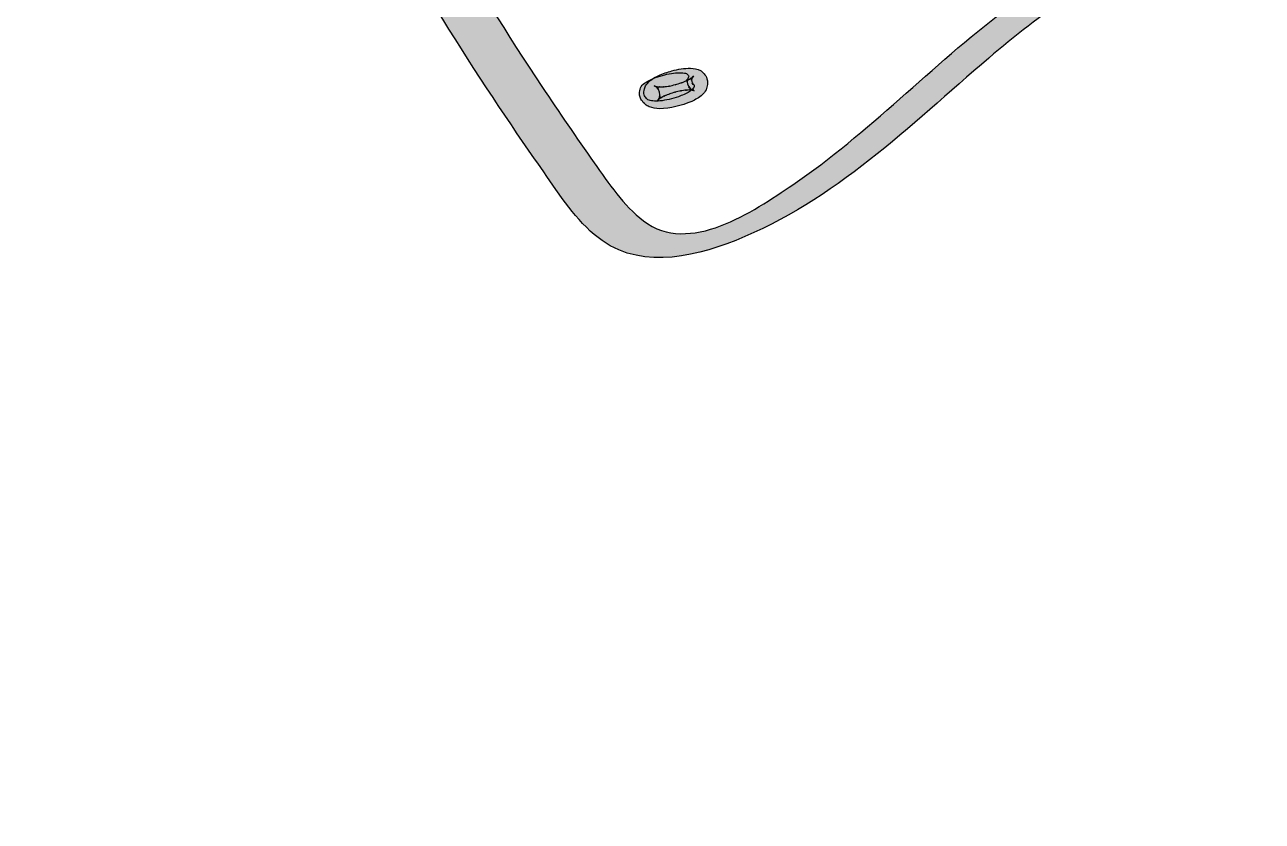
# Model space of a CAD drawing. Header units: millimetres. Extents: x -36 to 627, y -167 to 363.
# Drawn here: x 322.21 to 366.7, y 42.4 to 71.01 of the extents above; entities that cross this region are included whole.
import ezdxf

# ---------------------------------------------------------------- set-up
doc = ezdxf.new("R2010")
doc.units = ezdxf.units.MM
doc.header["$MEASUREMENT"] = 0
doc.layers.add('layer 1', color=7, linetype='Continuous')

msp = doc.modelspace()

# ---------------------------------------------------------------- hatches: boundary and pattern name
at = {"layer": 'layer 1', "true_color": 0x2b2a29}
h = msp.add_hatch(color=250, dxfattribs=at)
edge = h.paths.add_edge_path()
edge.add_spline(control_points=[(358.4299, 72.2519), (358.0971, 72.0174), (357.7666, 71.7797), (357.4412, 71.5348), (354.8115, 69.5564), (352.5521, 67.1177), (349.8241, 65.2662), (348.3979, 64.2974), (346.0924, 62.718), (344.4549, 63.9655), (343.7259, 64.521), (343.2057, 65.3153), (342.682, 66.0549), (342.0429, 66.9585), (341.4168, 67.8711), (340.8031, 68.7925), (338.3178, 72.5289), (336.0577, 76.412), (334.0161, 80.407), (333.76, 80.9084), (332.1065, 80.3295), (332.3012, 79.9479), (334.3321, 75.9742), (336.5809, 72.117), (339.0461, 68.3966), (339.6065, 67.551), (340.177, 66.7118), (340.7593, 65.881), (341.341, 65.0501), (341.905, 64.1394), (342.6838, 63.4748), (344.1744, 62.2025), (346.0976, 62.6032), (347.7693, 63.2665), (351.313, 64.672), (354.022, 67.3823), (356.8667, 69.8186), (357.7933, 70.6125), (358.761, 71.3397), (359.7452, 72.0484), (359.3028, 72.0716), (358.8615, 72.1402), (358.4299, 72.2519)], knot_values=[0, 0, 0, 0, 0.0714286, 0.0714286, 0.0714286, 0.1428571, 0.1428571, 0.1428571, 0.2142857, 0.2142857, 0.2142857, 0.2857143, 0.2857143, 0.2857143, 0.3571429, 0.3571429, 0.3571429, 0.4285714, 0.4285714, 0.4285714, 0.5, 0.5, 0.5, 0.5714286, 0.5714286, 0.5714286, 0.6428571, 0.6428571, 0.6428571, 0.7142857, 0.7142857, 0.7142857, 0.7857143, 0.7857143, 0.7857143, 0.8571429, 0.8571429, 0.8571429, 0.9285714, 0.9285714, 0.9285714, 1, 1, 1, 1], degree=3, periodic=1)
h = msp.add_hatch(color=250, dxfattribs=at)
edge = h.paths.add_edge_path()
edge.add_spline(control_points=[(344.3747, 68.7942), (344.3321, 68.7319), (344.319, 68.6628), (344.3089, 68.5889), (344.3024, 68.5397), (344.3066, 68.4899), (344.3195, 68.4421), (344.3333, 68.3934), (344.3546, 68.348), (344.3822, 68.307), (344.4225, 68.2473), (344.4705, 68.19), (344.5255, 68.1438), (344.5646, 68.1113), (344.6084, 68.0851), (344.6563, 68.0675), (344.783, 68.0195), (344.8912, 67.9959), (345.0309, 67.9976), (345.4268, 68.0024), (345.8257, 68.0994), (346.1867, 68.2609), (346.315, 68.3183), (346.4641, 68.3946), (346.5659, 68.4953), (346.6174, 68.5468), (346.6741, 68.6088), (346.705, 68.6769), (346.7317, 68.7361), (346.7417, 68.8036), (346.7506, 68.867), (346.7624, 68.9545), (346.7495, 69.0468), (346.7139, 69.1278), (346.6872, 69.1901), (346.6458, 69.2409), (346.6008, 69.2912), (346.5725, 69.3226), (346.5416, 69.3498), (346.5037, 69.3694), (346.3913, 69.4284), (346.27, 69.4474), (346.1446, 69.4511), (345.9215, 69.4581), (345.6866, 69.4143), (345.4729, 69.3551), (345.3107, 69.3102), (345.154, 69.2556), (345, 69.1877), (344.8256, 69.1107), (344.6634, 69.0065), (344.5498, 68.8515), (344.519, 68.8089), (344.4995, 68.7598), (344.4894, 68.709), (344.4752, 68.6373), (344.4611, 68.5657), (344.4817, 68.4948), (344.4888, 68.4711), (344.4995, 68.448), (344.5138, 68.4278), (344.5414, 68.3882), (344.574, 68.3473), (344.6131, 68.3183), (344.6688, 68.2899), (344.7273, 68.2757), (344.7889, 68.2757), (344.8747, 68.2639), (344.9605, 68.2644), (345.0468, 68.2764), (345.1569, 68.2864), (345.2658, 68.3054), (345.3734, 68.3325), (345.4889, 68.3562), (345.6026, 68.3882), (345.7138, 68.429), (345.7801, 68.455), (345.8463, 68.4817), (345.9121, 68.5083), (346.0151, 68.5526), (346.109, 68.6095), (346.1961, 68.6793), (346.1961, 68.6793), (346.2665, 68.7616), (346.2665, 68.7616), (346.296, 68.816), (346.2843, 68.8598), (346.2316, 68.893), (346.2169, 68.9036), (346.2038, 68.9155), (346.1919, 68.9297), (346.208, 68.9108), (346.2239, 68.8911), (346.2399, 68.8722), (346.1895, 68.9349), (346.1778, 69.0161), (346.1907, 69.0948), (346.1867, 69.07), (346.1825, 69.045), (346.1778, 69.0208), (346.1895, 69.08), (346.2144, 69.135), (346.2529, 69.1817), (346.2293, 69.154), (346.2055, 69.1267), (346.1818, 69.0995), (346.1972, 69.1166), (346.2132, 69.132), (346.2316, 69.1456), (346.1914, 69.1166), (346.1511, 69.0882), (346.1109, 69.0599), (346.1216, 69.0669), (346.1322, 69.0728), (346.1429, 69.0788), (346.0884, 69.0503), (346.0339, 69.022), (345.98, 68.9936), (345.9866, 68.9972), (345.9931, 69), (346.0001, 69.003), (345.9339, 68.9764), (345.8683, 68.9497), (345.802, 68.9232), (345.8067, 68.9249), (345.8114, 68.9267), (345.8161, 68.9279), (345.741, 68.9047), (345.6658, 68.8811), (345.5907, 68.8581), (345.5954, 68.8598), (345.6002, 68.8609), (345.6054, 68.8621), (345.5286, 68.8445), (345.4516, 68.8272), (345.3746, 68.8094), (345.38, 68.8106), (345.3847, 68.812), (345.3901, 68.8125), (345.3191, 68.8024), (345.2486, 68.7923), (345.1782, 68.7829), (345.1859, 68.7834), (345.1936, 68.7846), (345.2013, 68.7853), (345.1403, 68.7823), (345.0789, 68.7799), (345.0178, 68.7769), (345.0232, 68.7776), (345.0279, 68.7776), (345.0333, 68.7776), (344.9841, 68.7818), (344.935, 68.7865), (344.886, 68.7912), (344.9059, 68.7881), (344.9256, 68.7841), (344.9445, 68.7776), (344.9101, 68.79), (344.8764, 68.8019), (344.842, 68.8136), (344.8972, 68.7942), (344.9439, 68.7605), (344.9824, 68.7167), (344.9663, 68.7361), (344.9504, 68.7551), (344.9345, 68.7741), (345.0225, 68.6692), (345.0551, 68.5231), (345.0326, 68.3894), (345.0375, 68.4136), (345.0415, 68.4384), (345.0457, 68.4627), (345.0333, 68.3958), (345.0073, 68.3332), (344.9628, 68.281), (344.986, 68.3082), (345.0096, 68.3361), (345.0333, 68.3632), (345.0173, 68.3456), (344.9995, 68.3295), (344.9794, 68.3154), (345.0197, 68.3438), (345.0599, 68.3721), (345.1002, 68.4012), (345.0901, 68.3941), (345.0794, 68.3876), (345.0688, 68.3817), (345.1232, 68.41), (345.177, 68.4384), (345.2315, 68.4669), (345.222, 68.4622), (345.2126, 68.4573), (345.203, 68.4533), (345.2688, 68.4798), (345.335, 68.5065), (345.4013, 68.5332), (345.3931, 68.5302), (345.3847, 68.5273), (345.3765, 68.5243), (345.4516, 68.5474), (345.5268, 68.5711), (345.6019, 68.5941), (345.5942, 68.5917), (345.586, 68.59), (345.5778, 68.5875), (345.6546, 68.6053), (345.7309, 68.6226), (345.8079, 68.6402), (345.7995, 68.6385), (345.7913, 68.6367), (345.7831, 68.6355), (345.8534, 68.6456), (345.9245, 68.6556), (345.9949, 68.6657), (345.9866, 68.6645), (345.9783, 68.664), (345.9699, 68.6633), (346.0315, 68.6664), (346.0926, 68.6687), (346.1541, 68.6716), (346.1404, 68.6711), (346.1268, 68.6711), (346.1132, 68.6722), (346.1624, 68.6675), (346.2115, 68.6628), (346.2607, 68.658), (346.2305, 68.661), (346.2008, 68.6675), (346.1724, 68.6776), (346.2068, 68.6657), (346.2405, 68.6539), (346.2747, 68.6415), (346.1996, 68.6699), (346.1352, 68.7184), (346.083, 68.7787), (346.0989, 68.7598), (346.115, 68.7403), (346.131, 68.7214), (346.054, 68.8143), (346.0055, 68.9344), (346.0251, 69.0562), (346.0209, 69.032), (346.0162, 69.0072), (346.0121, 68.9824), (346.0203, 69.0273), (346.0376, 69.0688), (346.0636, 69.106), (346.0902, 69.1486), (346.0865, 69.1823), (346.0523, 69.2083), (346.0251, 69.251), (345.9825, 69.2729), (345.9262, 69.2729), (345.8463, 69.287), (345.7665, 69.2905), (345.6866, 69.283), (345.5848, 69.2818), (345.4837, 69.2706), (345.383, 69.2493), (345.1604, 69.2053), (344.9338, 69.1463), (344.7291, 69.0468), (344.599, 68.9841), (344.4586, 68.9171), (344.3747, 68.7942)], knot_values=[0, 0, 0, 0, 0.0113636, 0.0113636, 0.0113636, 0.0227273, 0.0227273, 0.0227273, 0.0340909, 0.0340909, 0.0340909, 0.0454545, 0.0454545, 0.0454545, 0.0568182, 0.0568182, 0.0568182, 0.0681818, 0.0681818, 0.0681818, 0.0795455, 0.0795455, 0.0795455, 0.0909091, 0.0909091, 0.0909091, 0.1022727, 0.1022727, 0.1022727, 0.1136364, 0.1136364, 0.1136364, 0.125, 0.125, 0.125, 0.1363636, 0.1363636, 0.1363636, 0.1477273, 0.1477273, 0.1477273, 0.1590909, 0.1590909, 0.1590909, 0.1704545, 0.1704545, 0.1704545, 0.1818182, 0.1818182, 0.1818182, 0.1931818, 0.1931818, 0.1931818, 0.2045455, 0.2045455, 0.2045455, 0.2159091, 0.2159091, 0.2159091, 0.2272727, 0.2272727, 0.2272727, 0.2386364, 0.2386364, 0.2386364, 0.25, 0.25, 0.25, 0.2613636, 0.2613636, 0.2613636, 0.2727273, 0.2727273, 0.2727273, 0.2840909, 0.2840909, 0.2840909, 0.2954545, 0.2954545, 0.2954545, 0.3068182, 0.3068182, 0.3068182, 0.3181818, 0.3181818, 0.3181818, 0.3295455, 0.3295455, 0.3295455, 0.3409091, 0.3409091, 0.3409091, 0.3522727, 0.3522727, 0.3522727, 0.3636364, 0.3636364, 0.3636364, 0.375, 0.375, 0.375, 0.3863636, 0.3863636, 0.3863636, 0.3977273, 0.3977273, 0.3977273, 0.4090909, 0.4090909, 0.4090909, 0.4204545, 0.4204545, 0.4204545, 0.4318182, 0.4318182, 0.4318182, 0.4431818, 0.4431818, 0.4431818, 0.4545455, 0.4545455, 0.4545455, 0.4659091, 0.4659091, 0.4659091, 0.4772727, 0.4772727, 0.4772727, 0.4886364, 0.4886364, 0.4886364, 0.5, 0.5, 0.5, 0.5113636, 0.5113636, 0.5113636, 0.5227273, 0.5227273, 0.5227273, 0.5340909, 0.5340909, 0.5340909, 0.5454545, 0.5454545, 0.5454545, 0.5568182, 0.5568182, 0.5568182, 0.5681818, 0.5681818, 0.5681818, 0.5795455, 0.5795455, 0.5795455, 0.5909091, 0.5909091, 0.5909091, 0.6022727, 0.6022727, 0.6022727, 0.6136364, 0.6136364, 0.6136364, 0.625, 0.625, 0.625, 0.6363636, 0.6363636, 0.6363636, 0.6477273, 0.6477273, 0.6477273, 0.6590909, 0.6590909, 0.6590909, 0.6704545, 0.6704545, 0.6704545, 0.6818182, 0.6818182, 0.6818182, 0.6931818, 0.6931818, 0.6931818, 0.7045455, 0.7045455, 0.7045455, 0.7159091, 0.7159091, 0.7159091, 0.7272727, 0.7272727, 0.7272727, 0.7386364, 0.7386364, 0.7386364, 0.75, 0.75, 0.75, 0.7613636, 0.7613636, 0.7613636, 0.7727273, 0.7727273, 0.7727273, 0.7840909, 0.7840909, 0.7840909, 0.7954545, 0.7954545, 0.7954545, 0.8068182, 0.8068182, 0.8068182, 0.8181818, 0.8181818, 0.8181818, 0.8295455, 0.8295455, 0.8295455, 0.8409091, 0.8409091, 0.8409091, 0.8522727, 0.8522727, 0.8522727, 0.8636364, 0.8636364, 0.8636364, 0.875, 0.875, 0.875, 0.8863636, 0.8863636, 0.8863636, 0.8977273, 0.8977273, 0.8977273, 0.9090909, 0.9090909, 0.9090909, 0.9204545, 0.9204545, 0.9204545, 0.9318182, 0.9318182, 0.9318182, 0.9431818, 0.9431818, 0.9431818, 0.9545455, 0.9545455, 0.9545455, 0.9659091, 0.9659091, 0.9659091, 0.9772727, 0.9772727, 0.9772727, 0.9886364, 0.9886364, 0.9886364, 1, 1, 1, 1], degree=3, periodic=1)

# ---------------------------------------------------------------- linework, layer by layer
at = {"layer": 'layer 1', "color": 250, "lineweight": 25}
msp.add_open_spline([(524.7262, 31.4324), (524.7262, 31.4324), (527.7263, 31.4324), (527.7263, 31.4324), (527.7263, 31.4324), (527.7262, 53.5324), (527.7262, 53.5324), (527.7262, 53.5324), (524.7262, 53.5324), (524.7262, 53.5324), (524.7262, 53.5324), (524.7262, 73.5324), (524.7262, 73.5324), (524.7262, 73.5324), (527.7262, 73.5324), (527.7262, 73.5324), (527.7262, 73.5324), (527.7262, 95.5324), (527.7262, 95.5324), (527.7262, 95.5324), (524.7261, 95.5324), (524.7261, 95.5324), (524.7261, 95.5324), (524.7261, 111.5324), (524.7261, 111.5324), (524.7261, 111.5324), (527.7262, 111.5324), (527.7262, 111.5324), (527.7262, 111.5324), (527.7262, 116.5324), (527.7262, 116.5324), (527.7262, 138.5324), (509.7262, 156.5324), (487.7262, 156.5324), (487.7262, 156.5324), (474.726, 156.5323), (474.726, 156.5323), (474.726, 156.5323), (474.726, 153.5321), (474.726, 153.5321), (474.726, 153.5321), (454.7259, 153.5321), (454.7259, 153.5321), (454.7259, 153.5321), (454.7259, 156.5323), (454.7259, 156.5323), (454.7259, 156.5323), (434.7258, 156.5324), (434.7258, 156.5324), (434.7258, 156.5324), (434.7258, 153.5323), (434.7258, 153.5323), (434.7258, 153.5323), (414.7257, 153.5323), (414.7257, 153.5323), (414.7257, 153.5323), (414.7257, 156.5324), (414.7257, 156.5324), (414.7257, 156.5324), (390.7267, 156.5324), (390.7267, 156.5324), (390.7267, 156.5324), (390.7267, 153.5323), (390.7267, 153.5323), (390.7267, 153.5323), (370.7266, 153.5323), (370.7266, 153.5323), (370.7266, 153.5323), (370.7266, 156.5324), (370.7266, 156.5324), (370.7266, 156.5324), (350.7265, 156.5323), (350.7265, 156.5323), (350.7265, 156.5323), (350.7265, 153.5321), (350.7265, 153.5321), (350.7265, 153.5321), (330.7264, 153.5321), (330.7264, 153.5321), (330.7264, 153.5321), (330.7264, 156.5323), (330.7264, 156.5323), (330.7264, 156.5323), (317.7262, 156.5324), (317.7262, 156.5324), (295.7262, 156.5324), (277.7262, 138.5324), (277.7262, 116.5324), (277.7262, 116.5324), (277.726, 111.5324), (277.726, 111.5324), (277.726, 111.5324), (280.726, 111.5324), (280.726, 111.5324), (280.726, 111.5324), (280.726, 95.5324), (280.726, 95.5324), (280.726, 95.5324), (277.726, 95.5324), (277.726, 95.5324), (277.726, 95.5324), (277.7261, 73.5326), (277.7261, 73.5326), (277.7261, 73.5326), (280.7262, 73.5326), (280.7262, 73.5326), (280.7262, 73.5326), (280.7262, 53.5325), (280.7262, 53.5325), (280.7262, 53.5325), (277.7261, 53.5325), (277.7261, 53.5325), (277.7261, 53.5325), (277.977, 31.5494), (277.977, 31.5494), (277.977, 31.5494), (280.6398, 31.5634), (280.6398, 31.5634)], degree=3, knots=[0, 0, 0, 0, 0.025641, 0.025641, 0.025641, 0.0512821, 0.0512821, 0.0512821, 0.0769231, 0.0769231, 0.0769231, 0.1025641, 0.1025641, 0.1025641, 0.1282051, 0.1282051, 0.1282051, 0.1538462, 0.1538462, 0.1538462, 0.1794872, 0.1794872, 0.1794872, 0.2051282, 0.2051282, 0.2051282, 0.2307692, 0.2307692, 0.2307692, 0.2564103, 0.2564103, 0.2564103, 0.2820513, 0.2820513, 0.2820513, 0.3076923, 0.3076923, 0.3076923, 0.3333333, 0.3333333, 0.3333333, 0.3589744, 0.3589744, 0.3589744, 0.3846154, 0.3846154, 0.3846154, 0.4102564, 0.4102564, 0.4102564, 0.4358974, 0.4358974, 0.4358974, 0.4615385, 0.4615385, 0.4615385, 0.4871795, 0.4871795, 0.4871795, 0.5128205, 0.5128205, 0.5128205, 0.5384615, 0.5384615, 0.5384615, 0.5641026, 0.5641026, 0.5641026, 0.5897436, 0.5897436, 0.5897436, 0.6153846, 0.6153846, 0.6153846, 0.6410256, 0.6410256, 0.6410256, 0.6666667, 0.6666667, 0.6666667, 0.6923077, 0.6923077, 0.6923077, 0.7179487, 0.7179487, 0.7179487, 0.7435897, 0.7435897, 0.7435897, 0.7692308, 0.7692308, 0.7692308, 0.7948718, 0.7948718, 0.7948718, 0.8205128, 0.8205128, 0.8205128, 0.8461538, 0.8461538, 0.8461538, 0.8717949, 0.8717949, 0.8717949, 0.8974359, 0.8974359, 0.8974359, 0.9230769, 0.9230769, 0.9230769, 0.9487179, 0.9487179, 0.9487179, 0.974359, 0.974359, 0.974359, 1, 1, 1, 1], dxfattribs=at)
at = {"layer": 'layer 1', "color": 250}
for points, knots in [([(358.4299, 72.2519), (358.0971, 72.0174), (357.7666, 71.7797), (357.4412, 71.5348), (354.8115, 69.5564), (352.5521, 67.1177), (349.8241, 65.2662), (348.3979, 64.2974), (346.0924, 62.718), (344.4549, 63.9655), (343.7259, 64.521), (343.2057, 65.3153), (342.682, 66.0549), (342.0429, 66.9585), (341.4168, 67.8711), (340.8031, 68.7925), (338.3178, 72.5289), (336.0577, 76.412), (334.0161, 80.407), (333.76, 80.9084), (332.1065, 80.3295), (332.3012, 79.9479), (334.3321, 75.9742), (336.5809, 72.117), (339.0461, 68.3966), (339.6065, 67.551), (340.177, 66.7118), (340.7593, 65.881), (341.341, 65.0501), (341.905, 64.1394), (342.6838, 63.4748), (344.1744, 62.2025), (346.0976, 62.6032), (347.7693, 63.2665), (351.313, 64.672), (354.022, 67.3823), (356.8667, 69.8186), (357.7933, 70.6125), (358.761, 71.3397), (359.7452, 72.0484), (359.3028, 72.0716), (358.8615, 72.1402), (358.4299, 72.2519)], [0, 0, 0, 0, 0.0714286, 0.0714286, 0.0714286, 0.1428571, 0.1428571, 0.1428571, 0.2142857, 0.2142857, 0.2142857, 0.2857143, 0.2857143, 0.2857143, 0.3571429, 0.3571429, 0.3571429, 0.4285714, 0.4285714, 0.4285714, 0.5, 0.5, 0.5, 0.5714286, 0.5714286, 0.5714286, 0.6428571, 0.6428571, 0.6428571, 0.7142857, 0.7142857, 0.7142857, 0.7857143, 0.7857143, 0.7857143, 0.8571429, 0.8571429, 0.8571429, 0.9285714, 0.9285714, 0.9285714, 1, 1, 1, 1]), ([(344.3747, 68.7942), (344.3321, 68.7319), (344.319, 68.6628), (344.3089, 68.5889), (344.3024, 68.5397), (344.3066, 68.4899), (344.3195, 68.4421), (344.3333, 68.3934), (344.3546, 68.348), (344.3822, 68.307), (344.4225, 68.2473), (344.4705, 68.19), (344.5255, 68.1438), (344.5646, 68.1113), (344.6084, 68.0851), (344.6563, 68.0675), (344.783, 68.0195), (344.8912, 67.9959), (345.0309, 67.9976), (345.4268, 68.0024), (345.8257, 68.0994), (346.1867, 68.2609), (346.315, 68.3183), (346.4641, 68.3946), (346.5659, 68.4953), (346.6174, 68.5468), (346.6741, 68.6088), (346.705, 68.6769), (346.7317, 68.7361), (346.7417, 68.8036), (346.7506, 68.867), (346.7624, 68.9545), (346.7495, 69.0468), (346.7139, 69.1278), (346.6872, 69.1901), (346.6458, 69.2409), (346.6008, 69.2912), (346.5725, 69.3226), (346.5416, 69.3498), (346.5037, 69.3694), (346.3913, 69.4284), (346.27, 69.4474), (346.1446, 69.4511), (345.9215, 69.4581), (345.6866, 69.4143), (345.4729, 69.3551), (345.3107, 69.3102), (345.154, 69.2556), (345, 69.1877), (344.8256, 69.1107), (344.6634, 69.0065), (344.5498, 68.8515), (344.519, 68.8089), (344.4995, 68.7598), (344.4894, 68.709), (344.4752, 68.6373), (344.4611, 68.5657), (344.4817, 68.4948), (344.4888, 68.4711), (344.4995, 68.448), (344.5138, 68.4278), (344.5414, 68.3882), (344.574, 68.3473), (344.6131, 68.3183), (344.6688, 68.2899), (344.7273, 68.2757), (344.7889, 68.2757), (344.8747, 68.2639), (344.9605, 68.2644), (345.0468, 68.2764), (345.1569, 68.2864), (345.2658, 68.3054), (345.3734, 68.3325), (345.4889, 68.3562), (345.6026, 68.3882), (345.7138, 68.429), (345.7801, 68.455), (345.8463, 68.4817), (345.9121, 68.5083), (346.0151, 68.5526), (346.109, 68.6095), (346.1961, 68.6793), (346.1961, 68.6793), (346.2665, 68.7616), (346.2665, 68.7616), (346.296, 68.816), (346.2843, 68.8598), (346.2316, 68.893), (346.2169, 68.9036), (346.2038, 68.9155), (346.1919, 68.9297), (346.208, 68.9108), (346.2239, 68.8911), (346.2399, 68.8722), (346.1895, 68.9349), (346.1778, 69.0161), (346.1907, 69.0948), (346.1867, 69.07), (346.1825, 69.045), (346.1778, 69.0208), (346.1895, 69.08), (346.2144, 69.135), (346.2529, 69.1817), (346.2293, 69.154), (346.2055, 69.1267), (346.1818, 69.0995), (346.1972, 69.1166), (346.2132, 69.132), (346.2316, 69.1456), (346.1914, 69.1166), (346.1511, 69.0882), (346.1109, 69.0599), (346.1216, 69.0669), (346.1322, 69.0728), (346.1429, 69.0788), (346.0884, 69.0503), (346.0339, 69.022), (345.98, 68.9936), (345.9866, 68.9972), (345.9931, 69), (346.0001, 69.003), (345.9339, 68.9764), (345.8683, 68.9497), (345.802, 68.9232), (345.8067, 68.9249), (345.8114, 68.9267), (345.8161, 68.9279), (345.741, 68.9047), (345.6658, 68.8811), (345.5907, 68.8581), (345.5954, 68.8598), (345.6002, 68.8609), (345.6054, 68.8621), (345.5286, 68.8445), (345.4516, 68.8272), (345.3746, 68.8094), (345.38, 68.8106), (345.3847, 68.812), (345.3901, 68.8125), (345.3191, 68.8024), (345.2486, 68.7923), (345.1782, 68.7829), (345.1859, 68.7834), (345.1936, 68.7846), (345.2013, 68.7853), (345.1403, 68.7823), (345.0789, 68.7799), (345.0178, 68.7769), (345.0232, 68.7776), (345.0279, 68.7776), (345.0333, 68.7776), (344.9841, 68.7818), (344.935, 68.7865), (344.886, 68.7912), (344.9059, 68.7881), (344.9256, 68.7841), (344.9445, 68.7776), (344.9101, 68.79), (344.8764, 68.8019), (344.842, 68.8136), (344.8972, 68.7942), (344.9439, 68.7605), (344.9824, 68.7167), (344.9663, 68.7361), (344.9504, 68.7551), (344.9345, 68.7741), (345.0225, 68.6692), (345.0551, 68.5231), (345.0326, 68.3894), (345.0375, 68.4136), (345.0415, 68.4384), (345.0457, 68.4627), (345.0333, 68.3958), (345.0073, 68.3332), (344.9628, 68.281), (344.986, 68.3082), (345.0096, 68.3361), (345.0333, 68.3632), (345.0173, 68.3456), (344.9995, 68.3295), (344.9794, 68.3154), (345.0197, 68.3438), (345.0599, 68.3721), (345.1002, 68.4012), (345.0901, 68.3941), (345.0794, 68.3876), (345.0688, 68.3817), (345.1232, 68.41), (345.177, 68.4384), (345.2315, 68.4669), (345.222, 68.4622), (345.2126, 68.4573), (345.203, 68.4533), (345.2688, 68.4798), (345.335, 68.5065), (345.4013, 68.5332), (345.3931, 68.5302), (345.3847, 68.5273), (345.3765, 68.5243), (345.4516, 68.5474), (345.5268, 68.5711), (345.6019, 68.5941), (345.5942, 68.5917), (345.586, 68.59), (345.5778, 68.5875), (345.6546, 68.6053), (345.7309, 68.6226), (345.8079, 68.6402), (345.7995, 68.6385), (345.7913, 68.6367), (345.7831, 68.6355), (345.8534, 68.6456), (345.9245, 68.6556), (345.9949, 68.6657), (345.9866, 68.6645), (345.9783, 68.664), (345.9699, 68.6633), (346.0315, 68.6664), (346.0926, 68.6687), (346.1541, 68.6716), (346.1404, 68.6711), (346.1268, 68.6711), (346.1132, 68.6722), (346.1624, 68.6675), (346.2115, 68.6628), (346.2607, 68.658), (346.2305, 68.661), (346.2008, 68.6675), (346.1724, 68.6776), (346.2068, 68.6657), (346.2405, 68.6539), (346.2747, 68.6415), (346.1996, 68.6699), (346.1352, 68.7184), (346.083, 68.7787), (346.0989, 68.7598), (346.115, 68.7403), (346.131, 68.7214), (346.054, 68.8143), (346.0055, 68.9344), (346.0251, 69.0562), (346.0209, 69.032), (346.0162, 69.0072), (346.0121, 68.9824), (346.0203, 69.0273), (346.0376, 69.0688), (346.0636, 69.106), (346.0902, 69.1486), (346.0865, 69.1823), (346.0523, 69.2083), (346.0251, 69.251), (345.9825, 69.2729), (345.9262, 69.2729), (345.8463, 69.287), (345.7665, 69.2905), (345.6866, 69.283), (345.5848, 69.2818), (345.4837, 69.2706), (345.383, 69.2493), (345.1604, 69.2053), (344.9338, 69.1463), (344.7291, 69.0468), (344.599, 68.9841), (344.4586, 68.9171), (344.3747, 68.7942)], [0, 0, 0, 0, 0.0113636, 0.0113636, 0.0113636, 0.0227273, 0.0227273, 0.0227273, 0.0340909, 0.0340909, 0.0340909, 0.0454545, 0.0454545, 0.0454545, 0.0568182, 0.0568182, 0.0568182, 0.0681818, 0.0681818, 0.0681818, 0.0795455, 0.0795455, 0.0795455, 0.0909091, 0.0909091, 0.0909091, 0.1022727, 0.1022727, 0.1022727, 0.1136364, 0.1136364, 0.1136364, 0.125, 0.125, 0.125, 0.1363636, 0.1363636, 0.1363636, 0.1477273, 0.1477273, 0.1477273, 0.1590909, 0.1590909, 0.1590909, 0.1704545, 0.1704545, 0.1704545, 0.1818182, 0.1818182, 0.1818182, 0.1931818, 0.1931818, 0.1931818, 0.2045455, 0.2045455, 0.2045455, 0.2159091, 0.2159091, 0.2159091, 0.2272727, 0.2272727, 0.2272727, 0.2386364, 0.2386364, 0.2386364, 0.25, 0.25, 0.25, 0.2613636, 0.2613636, 0.2613636, 0.2727273, 0.2727273, 0.2727273, 0.2840909, 0.2840909, 0.2840909, 0.2954545, 0.2954545, 0.2954545, 0.3068182, 0.3068182, 0.3068182, 0.3181818, 0.3181818, 0.3181818, 0.3295455, 0.3295455, 0.3295455, 0.3409091, 0.3409091, 0.3409091, 0.3522727, 0.3522727, 0.3522727, 0.3636364, 0.3636364, 0.3636364, 0.375, 0.375, 0.375, 0.3863636, 0.3863636, 0.3863636, 0.3977273, 0.3977273, 0.3977273, 0.4090909, 0.4090909, 0.4090909, 0.4204545, 0.4204545, 0.4204545, 0.4318182, 0.4318182, 0.4318182, 0.4431818, 0.4431818, 0.4431818, 0.4545455, 0.4545455, 0.4545455, 0.4659091, 0.4659091, 0.4659091, 0.4772727, 0.4772727, 0.4772727, 0.4886364, 0.4886364, 0.4886364, 0.5, 0.5, 0.5, 0.5113636, 0.5113636, 0.5113636, 0.5227273, 0.5227273, 0.5227273, 0.5340909, 0.5340909, 0.5340909, 0.5454545, 0.5454545, 0.5454545, 0.5568182, 0.5568182, 0.5568182, 0.5681818, 0.5681818, 0.5681818, 0.5795455, 0.5795455, 0.5795455, 0.5909091, 0.5909091, 0.5909091, 0.6022727, 0.6022727, 0.6022727, 0.6136364, 0.6136364, 0.6136364, 0.625, 0.625, 0.625, 0.6363636, 0.6363636, 0.6363636, 0.6477273, 0.6477273, 0.6477273, 0.6590909, 0.6590909, 0.6590909, 0.6704545, 0.6704545, 0.6704545, 0.6818182, 0.6818182, 0.6818182, 0.6931818, 0.6931818, 0.6931818, 0.7045455, 0.7045455, 0.7045455, 0.7159091, 0.7159091, 0.7159091, 0.7272727, 0.7272727, 0.7272727, 0.7386364, 0.7386364, 0.7386364, 0.75, 0.75, 0.75, 0.7613636, 0.7613636, 0.7613636, 0.7727273, 0.7727273, 0.7727273, 0.7840909, 0.7840909, 0.7840909, 0.7954545, 0.7954545, 0.7954545, 0.8068182, 0.8068182, 0.8068182, 0.8181818, 0.8181818, 0.8181818, 0.8295455, 0.8295455, 0.8295455, 0.8409091, 0.8409091, 0.8409091, 0.8522727, 0.8522727, 0.8522727, 0.8636364, 0.8636364, 0.8636364, 0.875, 0.875, 0.875, 0.8863636, 0.8863636, 0.8863636, 0.8977273, 0.8977273, 0.8977273, 0.9090909, 0.9090909, 0.9090909, 0.9204545, 0.9204545, 0.9204545, 0.9318182, 0.9318182, 0.9318182, 0.9431818, 0.9431818, 0.9431818, 0.9545455, 0.9545455, 0.9545455, 0.9659091, 0.9659091, 0.9659091, 0.9772727, 0.9772727, 0.9772727, 0.9886364, 0.9886364, 0.9886364, 1, 1, 1, 1])]:
    msp.add_open_spline(points, degree=3, knots=knots, dxfattribs=at)

doc.saveas('drawing.dxf')
